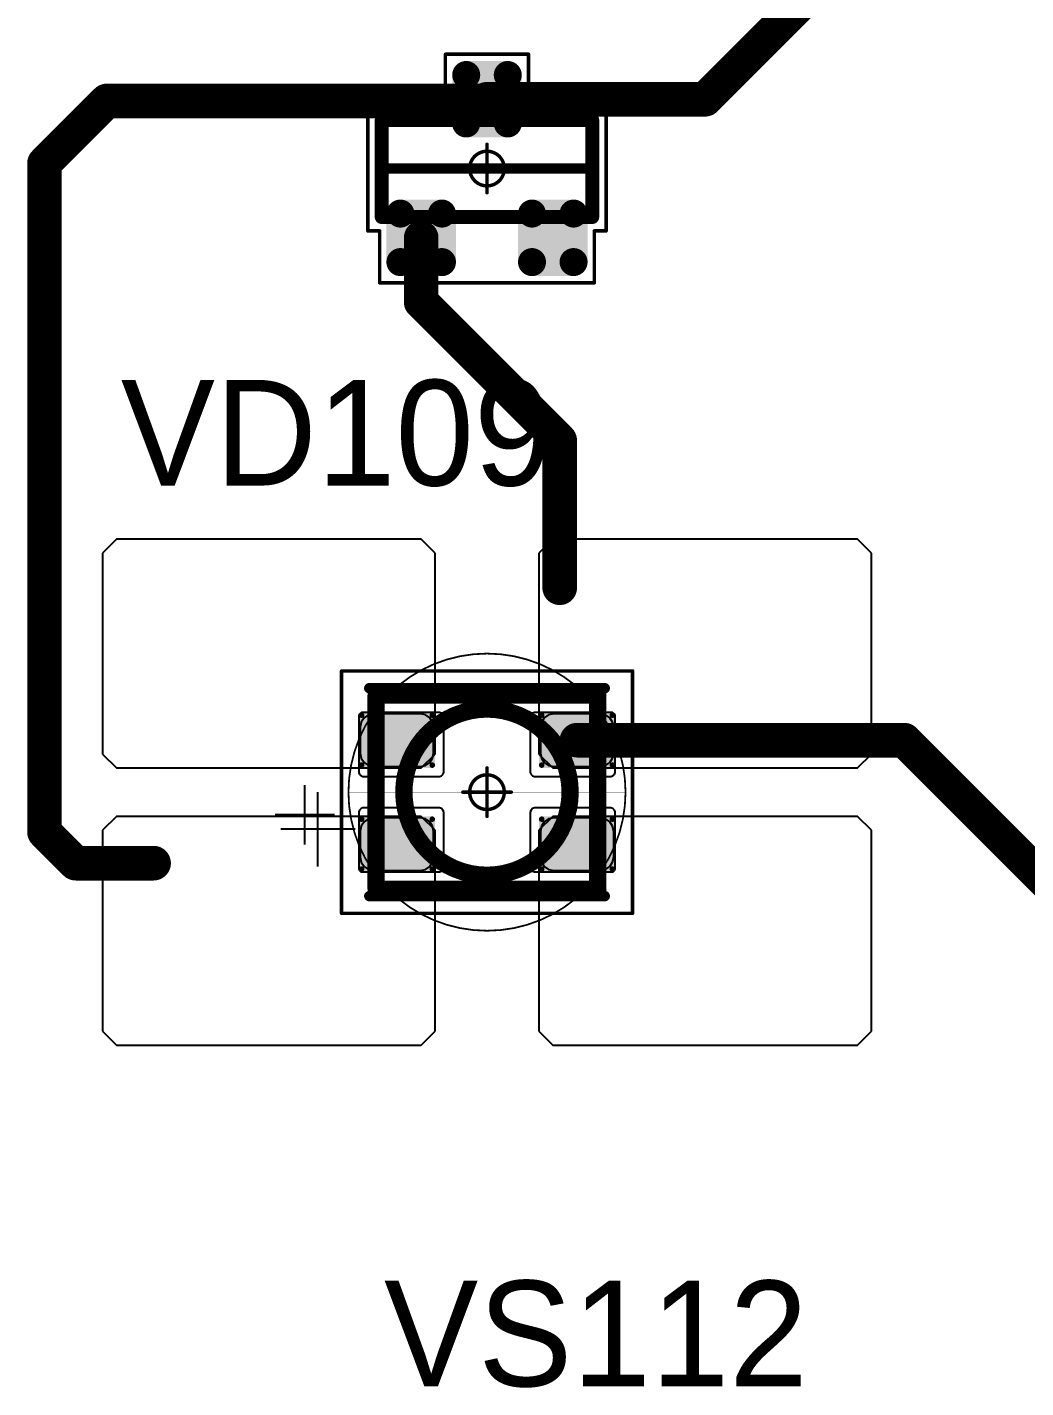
# Model space of a CAD drawing. Header units: millimetres. Extents: x 0 to 400, y 0 to 511.
# Drawn here: x 193.36 to 207.78, y 112.9 to 132.54 of the extents above; entities that cross this region are included whole.
import ezdxf

# ---------------------------------------------------------------- set-up
doc = ezdxf.new("R2010")
doc.units = ezdxf.units.MM
for name, color, linetype in [('Mechanical13', 56, 'Continuous'), ('Mechanical15', 56, 'Continuous'), ('Mechanical2', 216, 'Continuous'), ('TopLayer', 1, 'Continuous'), ('TopOverlay', 2, 'Continuous'), ('TopPaste', 8, 'Continuous'), ('TopSolder', 216, 'Continuous')]:
    doc.layers.add(name, color=color, linetype=linetype)

# ---------------------------------------------------------------- blocks, each defined once
blk = doc.blocks.new('SOT23_488')
at = {"layer": 'Mechanical13', "const_width": 0.2}
for points in [[(-0.7, 1.52), (0.7, 1.52)], [(-0.7, 1.52), (-0.7, -1.52)], [(0.7, 1.52), (0.7, -1.52)], [(-0.7, -1.52), (0.7, -1.52)]]:
    blk.add_lwpolyline(points, dxfattribs=at)
at = {"layer": 'Mechanical13', "const_width": 0.1}
for points in [[(-0.75, 1.52, 1), (-0.65, 1.52, 1)], [(-0.75, 1.52, 1), (-0.65, 1.52, 1)], [(0.65, 1.52, 1), (0.75, 1.52, 1)], [(0.65, 1.52, 1), (0.75, 1.52, 1)], [(-0.75, -1.52, 1), (-0.65, -1.52, 1)], [(-0.75, -1.52, 1), (-0.65, -1.52, 1)], [(0.65, -1.52, 1), (0.75, -1.52, 1)], [(0.65, -1.52, 1), (0.75, -1.52, 1)]]:
    blk.add_lwpolyline(points, format="xyb", close=True, dxfattribs=at)
at = {"layer": 'Mechanical15', "const_width": 0.05}
for points in [[(-1.65, 1.55), (-1.65, -1.55)], [(-1.65, 1.55), (-0.9, 1.55)], [(-0.9, 1.72), (-0.9, 1.55)], [(-0.9, 1.72), (0.9, 1.72)], [(0.9, 1.72), (0.9, 0.6)], [(0.9, 0.6), (1.65, 0.6)], [(1.65, 0.6), (1.65, -0.6)], [(0, 0.35), (0, -0.35)], [(-0.35, 0), (0.35, 0)], [(0.9, -0.6), (1.65, -0.6)], [(0.9, -0.6), (0.9, -1.72)], [(-1.65, -1.55), (-0.9, -1.55)], [(-0.9, -1.55), (-0.9, -1.72)], [(-0.9, -1.72), (0.9, -1.72)]]:
    blk.add_lwpolyline(points, dxfattribs=at)
at = {"layer": 'Mechanical15'}
for points, const_width in [([(-1.662, 1.55, 1), (-1.637, 1.55, 1)], 0.025), ([(-1.662, 1.55, 1), (-1.637, 1.55, 1)], 0.025), ([(-0.913, 1.72, 1), (-0.888, 1.72, 1)], 0.025), ([(-0.913, 1.72, 1), (-0.888, 1.72, 1)], 0.025), ([(-0.913, 1.55, 1), (-0.888, 1.55, 1)], 0.025), ([(-0.913, 1.55, 1), (-0.888, 1.55, 1)], 0.025), ([(0.888, 1.72, 1), (0.913, 1.72, 1)], 0.025), ([(0.888, 1.72, 1), (0.913, 1.72, 1)], 0.025), ([(0.888, 0.6, 1), (0.913, 0.6, 1)], 0.025), ([(0.888, 0.6, 1), (0.913, 0.6, 1)], 0.025), ([(1.637, 0.6, 1), (1.662, 0.6, 1)], 0.025), ([(1.637, 0.6, 1), (1.662, 0.6, 1)], 0.025), ([(0.25, 0, 1), (-0.25, 0, 1)], 0.05), ([(-0.012, 0.35, 1), (0.012, 0.35, 1)], 0.025), ([(-0.362, 0, 1), (-0.337, 0, 1)], 0.025), ([(-0.262, 0, 1), (-0.238, 0, 1)], 0.025), ([(0.238, 0, 1), (0.262, 0, 1)], 0.025), ([(0.337, 0, 1), (0.362, 0, 1)], 0.025), ([(-0.012, -0.35, 1), (0.012, -0.35, 1)], 0.025), ([(0.888, -0.6, 1), (0.913, -0.6, 1)], 0.025), ([(0.888, -0.6, 1), (0.913, -0.6, 1)], 0.025), ([(1.637, -0.6, 1), (1.662, -0.6, 1)], 0.025), ([(1.637, -0.6, 1), (1.662, -0.6, 1)], 0.025), ([(-1.662, -1.55, 1), (-1.637, -1.55, 1)], 0.025), ([(-1.662, -1.55, 1), (-1.637, -1.55, 1)], 0.025), ([(-0.913, -1.55, 1), (-0.888, -1.55, 1)], 0.025), ([(-0.913, -1.55, 1), (-0.888, -1.55, 1)], 0.025), ([(-0.913, -1.72, 1), (-0.888, -1.72, 1)], 0.025), ([(-0.913, -1.72, 1), (-0.888, -1.72, 1)], 0.025), ([(0.888, -1.72, 1), (0.913, -1.72, 1)], 0.025), ([(0.888, -1.72, 1), (0.913, -1.72, 1)], 0.025)]:
    blk.add_lwpolyline(points, format="xyb", close=True, dxfattribs=dict(at, const_width=const_width))
at = {"layer": 'TopLayer', "const_width": 0.1}
for points in [[(-1.4, 1.25, 1), (-1.3, 1.25, 1)], [(-0.7, 1.25, 1), (-0.6, 1.25, 1)], [(-1.4, 0.65, 1), (-1.3, 0.65, 1)], [(-0.7, 0.65, 1), (-0.6, 0.65, 1)], [(0.6, 0.3, 1), (0.7, 0.3, 1)], [(1.3, 0.3, 1), (1.4, 0.3, 1)], [(0.6, -0.3, 1), (0.7, -0.3, 1)], [(1.3, -0.3, 1), (1.4, -0.3, 1)], [(-1.4, -0.65, 1), (-1.3, -0.65, 1)], [(-0.7, -0.65, 1), (-0.6, -0.65, 1)], [(-1.4, -1.25, 1), (-1.3, -1.25, 1)], [(-0.7, -1.25, 1), (-0.6, -1.25, 1)]]:
    blk.add_lwpolyline(points, format="xyb", close=True, dxfattribs=at)
at = {"layer": 'TopLayer'}
for points in [[(-1.45, 1.25), (-1.45, 0.65), (-0.55, 1.25), (-0.55, 0.65)], [(-1.35, 1.35), (-1.35, 0.55), (-0.65, 1.35), (-0.65, 0.55)], [(0.65, 0.4), (0.65, -0.4), (1.35, 0.4), (1.35, -0.4)], [(0.55, 0.3), (0.55, -0.3), (1.45, 0.3), (1.45, -0.3)], [(-1.35, -0.55), (-1.35, -1.35), (-0.65, -0.55), (-0.65, -1.35)], [(-1.45, -0.65), (-1.45, -1.25), (-0.55, -0.65), (-0.55, -1.25)]]:
    blk.add_solid(points, dxfattribs=at)
at = {"layer": 'TopOverlay', "const_width": 0.15}
blk.add_lwpolyline([(0, 1.5), (0, -1.5)], dxfattribs=at)
at = {"layer": 'TopOverlay', "const_width": 0.075}
for points in [[(-0.038, 1.5, 1), (0.038, 1.5, 1)], [(-0.038, -1.5, 1), (0.038, -1.5, 1)]]:
    blk.add_lwpolyline(points, format="xyb", close=True, dxfattribs=at)
at = {"layer": 'TopPaste', "const_width": 0.075}
for points in [[(-1.387, 1.25, 1), (-1.313, 1.25, 1)], [(-0.687, 1.25, 1), (-0.613, 1.25, 1)], [(-1.387, 0.65, 1), (-1.313, 0.65, 1)], [(-0.687, 0.65, 1), (-0.613, 0.65, 1)], [(0.613, 0.3, 1), (0.687, 0.3, 1)], [(1.313, 0.3, 1), (1.387, 0.3, 1)], [(0.613, -0.3, 1), (0.687, -0.3, 1)], [(1.313, -0.3, 1), (1.387, -0.3, 1)], [(-1.387, -0.65, 1), (-1.313, -0.65, 1)], [(-0.687, -0.65, 1), (-0.613, -0.65, 1)], [(-1.387, -1.25, 1), (-1.313, -1.25, 1)], [(-0.687, -1.25, 1), (-0.613, -1.25, 1)]]:
    blk.add_lwpolyline(points, format="xyb", close=True, dxfattribs=at)
at = {"layer": 'TopPaste'}
for points in [[(-1.425, 1.25), (-1.425, 0.65), (-0.575, 1.25), (-0.575, 0.65)], [(-1.35, 1.325), (-1.35, 0.575), (-0.65, 1.325), (-0.65, 0.575)], [(0.575, 0.3), (0.575, -0.3), (1.425, 0.3), (1.425, -0.3)], [(0.65, 0.375), (0.65, -0.375), (1.35, 0.375), (1.35, -0.375)], [(-1.35, -0.575), (-1.35, -1.325), (-0.65, -0.575), (-0.65, -1.325)], [(-1.425, -0.65), (-1.425, -1.25), (-0.575, -0.65), (-0.575, -1.25)]]:
    blk.add_solid(points, dxfattribs=at)
at = {"layer": 'TopSolder', "const_width": 0.202}
for points in [[(-1.451, 1.25, 1), (-1.249, 1.25, 1)], [(-0.751, 1.25, 1), (-0.549, 1.25, 1)], [(-1.451, 0.65, 1), (-1.249, 0.65, 1)], [(-0.751, 0.65, 1), (-0.549, 0.65, 1)], [(0.549, 0.3, 1), (0.751, 0.3, 1)], [(1.249, 0.3, 1), (1.451, 0.3, 1)], [(0.549, -0.3, 1), (0.751, -0.3, 1)], [(1.249, -0.3, 1), (1.451, -0.3, 1)], [(-1.451, -0.65, 1), (-1.249, -0.65, 1)], [(-0.751, -0.65, 1), (-0.549, -0.65, 1)], [(-1.451, -1.25, 1), (-1.249, -1.25, 1)], [(-0.751, -1.25, 1), (-0.549, -1.25, 1)]]:
    blk.add_lwpolyline(points, format="xyb", close=True, dxfattribs=at)
at = {"layer": 'TopSolder'}
for points in [[(-1.35, 1.452), (-1.35, 0.448), (-0.65, 1.452), (-0.65, 0.448)], [(-1.552, 1.25), (-1.552, 0.65), (-0.448, 1.25), (-0.448, 0.65)], [(0.65, 0.502), (0.65, -0.502), (1.35, 0.502), (1.35, -0.502)], [(0.448, 0.3), (0.448, -0.3), (1.552, 0.3), (1.552, -0.3)], [(-1.35, -0.448), (-1.35, -1.452), (-0.65, -0.448), (-0.65, -1.452)], [(-1.552, -0.65), (-1.552, -1.25), (-0.448, -0.65), (-0.448, -1.25)]]:
    blk.add_solid(points, dxfattribs=at)
blk = doc.blocks.new('E65F_692')
at = {"layer": 'Mechanical13'}
for p, q in [((2.441, 1.071), (2.441, 0)), ((1.905, 0.536), (2.976, 0.536))]:
    blk.add_line(p, q, dxfattribs=at)
at = {"layer": 'Mechanical13', "const_width": 0.25}
for points in [[(-1.6, 1.4), (-1.6, -1.4)], [(1.6, 1.4), (-1.6, 1.4)], [(1.6, 1.4), (1.6, -1.4)], [(1.6, -1.4), (-1.6, -1.4)]]:
    blk.add_lwpolyline(points, dxfattribs=at)
at = {"layer": 'Mechanical13'}
for points, const_width in [([(-1.663, 1.4, 1), (-1.538, 1.4, 1)], 0.125), ([(-1.663, 1.4, 1), (-1.538, 1.4, 1)], 0.125), ([(1.537, 1.4, 1), (1.662, 1.4, 1)], 0.125), ([(1.537, 1.4, 1), (1.662, 1.4, 1)], 0.125), ([(1.2, 0, 1), (-1.2, 0, 1)], 0.25), ([(-1.263, 0, 1), (-1.138, 0, 1)], 0.125), ([(1.137, 0, 1), (1.262, 0, 1)], 0.125), ([(-1.663, -1.4, 1), (-1.538, -1.4, 1)], 0.125), ([(-1.663, -1.4, 1), (-1.538, -1.4, 1)], 0.125), ([(1.537, -1.4, 1), (1.662, -1.4, 1)], 0.125), ([(1.537, -1.4, 1), (1.662, -1.4, 1)], 0.125)]:
    blk.add_lwpolyline(points, format="xyb", close=True, dxfattribs=dict(at, const_width=const_width))
at = {"layer": 'Mechanical15', "const_width": 0.05}
for points in [[(2.1, 1.75), (-2.1, 1.75)], [(-2.1, 1.75), (-2.1, -1.75)], [(2.1, 1.75), (2.1, -1.75)], [(0, 0.35), (0, -0.35)], [(0, 0.35), (0, -0.35)], [(0.35, 0), (-0.35, 0)], [(0.35, 0), (-0.35, 0)], [(2.1, -1.75), (-2.1, -1.75)]]:
    blk.add_lwpolyline(points, dxfattribs=at)
at = {"layer": 'Mechanical15'}
for points, const_width in [([(-2.113, 1.75, 1), (-2.088, 1.75, 1)], 0.025), ([(-2.113, 1.75, 1), (-2.088, 1.75, 1)], 0.025), ([(2.087, 1.75, 1), (2.112, 1.75, 1)], 0.025), ([(2.087, 1.75, 1), (2.112, 1.75, 1)], 0.025), ([(0.25, 0, 1), (-0.25, 0, 1)], 0.05), ([(0.25, 0, 1), (-0.25, 0, 1)], 0.05), ([(-0.013, 0.35, 1), (0.012, 0.35, 1)], 0.025), ([(-0.013, 0.35, 1), (0.012, 0.35, 1)], 0.025), ([(-0.363, 0, 1), (-0.338, 0, 1)], 0.025), ([(-0.363, 0, 1), (-0.338, 0, 1)], 0.025), ([(-0.263, 0, 1), (-0.238, 0, 1)], 0.025), ([(-0.263, 0, 1), (-0.238, 0, 1)], 0.025), ([(0.237, 0, 1), (0.262, 0, 1)], 0.025), ([(0.237, 0, 1), (0.262, 0, 1)], 0.025), ([(0.337, 0, 1), (0.362, 0, 1)], 0.025), ([(0.337, 0, 1), (0.362, 0, 1)], 0.025), ([(-0.013, -0.35, 1), (0.012, -0.35, 1)], 0.025), ([(-0.013, -0.35, 1), (0.012, -0.35, 1)], 0.025), ([(-2.113, -1.75, 1), (-2.088, -1.75, 1)], 0.025), ([(-2.113, -1.75, 1), (-2.088, -1.75, 1)], 0.025), ([(2.087, -1.75, 1), (2.112, -1.75, 1)], 0.025), ([(2.087, -1.75, 1), (2.112, -1.75, 1)], 0.025)]:
    blk.add_lwpolyline(points, format="xyb", close=True, dxfattribs=dict(at, const_width=const_width))
at = {"layer": 'TopLayer'}
for p, q in [((-5.35, 3.65), (-5.55, 3.45)), ((-0.95, 3.65), (-5.35, 3.65)), ((-5.35, 3.65), (-5.35, 3.65)), ((-0.75, 3.45), (-0.95, 3.65)), ((0.95, 3.65), (0.75, 3.45)), ((5.35, 3.65), (0.95, 3.65)), ((0.95, 3.65), (0.95, 3.65)), ((5.55, 3.45), (5.35, 3.65)), ((-5.55, 3.45), (-5.55, 3.45)), ((-5.55, 3.45), (-5.55, 0.55)), ((-0.75, 0.55), (-0.75, 3.45)), ((0.75, 3.45), (0.75, 3.45)), ((0.75, 3.45), (0.75, 0.55)), ((5.55, 0.55), (5.55, 3.45)), ((-5.55, 0.55), (-5.35, 0.35)), ((-0.95, 0.35), (-0.75, 0.55)), ((0.75, 0.55), (0.95, 0.35)), ((5.35, 0.35), (5.55, 0.55)), ((-5.35, 0.35), (-0.95, 0.35)), ((0.95, 0.35), (5.35, 0.35)), ((-5.35, -0.35), (-5.55, -0.55)), ((-0.95, -0.35), (-5.35, -0.35)), ((-5.35, -0.35), (-5.35, -0.35)), ((-0.75, -0.55), (-0.95, -0.35)), ((0.95, -0.35), (0.75, -0.55)), ((5.35, -0.35), (0.95, -0.35)), ((0.95, -0.35), (0.95, -0.35)), ((5.55, -0.55), (5.35, -0.35)), ((-5.55, -0.55), (-5.55, -0.55)), ((-5.55, -0.55), (-5.55, -3.45)), ((-0.75, -3.45), (-0.75, -0.55)), ((0.75, -0.55), (0.75, -0.55)), ((0.75, -0.55), (0.75, -3.45)), ((5.55, -3.45), (5.55, -0.55)), ((-5.55, -3.45), (-5.35, -3.65)), ((-0.95, -3.65), (-0.75, -3.45)), ((0.75, -3.45), (0.95, -3.65)), ((5.35, -3.65), (5.55, -3.45)), ((-5.35, -3.65), (-0.95, -3.65)), ((0.95, -3.65), (5.35, -3.65))]:
    blk.add_line(p, q, dxfattribs=at)
at = {"layer": 'TopLayer', "const_width": 0.04}
for points in [[(-1.83, 1.11, 1), (-1.79, 1.11, 1)], [(-0.81, 1.11, 1), (-0.77, 1.11, 1)], [(0.77, 1.11, 1), (0.81, 1.11, 1)], [(1.79, 1.11, 1), (1.83, 1.11, 1)], [(-1.83, 0.39, 1), (-1.79, 0.39, 1)], [(-0.81, 0.39, 1), (-0.77, 0.39, 1)], [(0.77, 0.39, 1), (0.81, 0.39, 1)], [(1.79, 0.39, 1), (1.83, 0.39, 1)], [(-1.83, -0.39, 1), (-1.79, -0.39, 1)], [(-0.81, -0.39, 1), (-0.77, -0.39, 1)], [(0.77, -0.39, 1), (0.81, -0.39, 1)], [(1.79, -0.39, 1), (1.83, -0.39, 1)], [(-1.83, -1.11, 1), (-1.79, -1.11, 1)], [(-0.81, -1.11, 1), (-0.77, -1.11, 1)], [(0.77, -1.11, 1), (0.81, -1.11, 1)], [(1.79, -1.11, 1), (1.83, -1.11, 1)]]:
    blk.add_lwpolyline(points, format="xyb", close=True, dxfattribs=at)
at = {"layer": 'TopLayer'}
for points in [[(-1.85, 1.11), (-1.85, 0.39), (-0.75, 1.11), (-0.75, 0.39)], [(-1.81, 1.15), (-1.81, 0.35), (-0.79, 1.15), (-0.79, 0.35)], [(0.75, 1.11), (0.75, 0.39), (1.85, 1.11), (1.85, 0.39)], [(0.79, 1.15), (0.79, 0.35), (1.81, 1.15), (1.81, 0.35)], [(-1.85, -0.39), (-1.85, -1.11), (-0.75, -0.39), (-0.75, -1.11)], [(-1.81, -0.35), (-1.81, -1.15), (-0.79, -0.35), (-0.79, -1.15)], [(0.75, -0.39), (0.75, -1.11), (1.85, -0.39), (1.85, -1.11)], [(0.79, -0.35), (0.79, -1.15), (1.81, -0.35), (1.81, -1.15)]]:
    blk.add_solid(points, dxfattribs=at)
at = {"layer": 'TopOverlay'}
for p, q in [((2.628, 0.757), (2.628, -0.1)), ((2.2, 0.328), (3.057, 0.328))]:
    blk.add_line(p, q, dxfattribs=at)
at = {"layer": 'TopOverlay', "const_width": 0.15}
for points in [[(1.7, 1.5), (-1.7, 1.5)], [(1.7, -1.5), (-1.7, -1.5)]]:
    blk.add_lwpolyline(points, dxfattribs=at)
at = {"layer": 'TopOverlay', "const_width": 0.075}
for points in [[(-1.738, 1.5, 1), (-1.663, 1.5, 1)], [(1.662, 1.5, 1), (1.737, 1.5, 1)], [(-1.738, -1.5, 1), (-1.663, -1.5, 1)], [(1.662, -1.5, 1), (1.737, -1.5, 1)]]:
    blk.add_lwpolyline(points, format="xyb", close=True, dxfattribs=at)
at = {"layer": 'TopPaste'}
for p, q in [((-1.814, 1.011), (-1.829, 0.938)), ((-1.773, 1.073), (-1.814, 1.011)), ((-1.711, 1.114), (-1.773, 1.073)), ((-1.638, 1.129), (-1.711, 1.114)), ((-0.963, 1.129), (-1.638, 1.129)), ((-0.889, 1.114), (-0.963, 1.129)), ((-0.827, 1.073), (-0.889, 1.114)), ((-0.786, 1.011), (-0.827, 1.073)), ((-0.771, 0.938), (-0.786, 1.011)), ((0.786, 1.011), (0.771, 0.938)), ((0.827, 1.073), (0.786, 1.011)), ((0.889, 1.114), (0.827, 1.073)), ((0.962, 1.129), (0.889, 1.114)), ((1.637, 1.129), (0.962, 1.129)), ((1.711, 1.114), (1.637, 1.129)), ((1.773, 1.073), (1.711, 1.114)), ((1.814, 1.011), (1.773, 1.073)), ((1.829, 0.938), (1.814, 1.011)), ((-1.829, 0.938), (-1.829, 0.563)), ((-0.771, 0.563), (-0.771, 0.938)), ((0.771, 0.938), (0.771, 0.563)), ((1.829, 0.563), (1.829, 0.938)), ((-1.829, 0.563), (-1.814, 0.489)), ((-1.814, 0.489), (-1.773, 0.427)), ((-1.773, 0.427), (-1.711, 0.386)), ((-0.889, 0.386), (-0.827, 0.427)), ((-0.827, 0.427), (-0.786, 0.489)), ((-0.786, 0.489), (-0.771, 0.563)), ((0.771, 0.563), (0.786, 0.489)), ((0.786, 0.489), (0.827, 0.427)), ((0.827, 0.427), (0.889, 0.386)), ((1.711, 0.386), (1.773, 0.427)), ((1.773, 0.427), (1.814, 0.489)), ((1.814, 0.489), (1.829, 0.563)), ((-1.711, 0.386), (-1.638, 0.371)), ((-1.638, 0.371), (-0.963, 0.371)), ((-0.963, 0.371), (-0.889, 0.386)), ((0.889, 0.386), (0.962, 0.371)), ((0.962, 0.371), (1.637, 0.371)), ((1.637, 0.371), (1.711, 0.386)), ((-1.711, -0.386), (-1.773, -0.427)), ((-1.638, -0.371), (-1.711, -0.386)), ((-0.963, -0.371), (-1.638, -0.371)), ((-0.889, -0.386), (-0.963, -0.371)), ((-0.827, -0.427), (-0.889, -0.386)), ((0.889, -0.386), (0.827, -0.427)), ((0.962, -0.371), (0.889, -0.386)), ((1.637, -0.371), (0.962, -0.371)), ((1.711, -0.386), (1.637, -0.371)), ((1.773, -0.427), (1.711, -0.386)), ((-1.814, -0.489), (-1.829, -0.563)), ((-1.829, -0.563), (-1.829, -0.938)), ((-1.773, -0.427), (-1.814, -0.489)), ((-0.786, -0.489), (-0.827, -0.427)), ((-0.771, -0.563), (-0.786, -0.489)), ((-0.771, -0.938), (-0.771, -0.563)), ((0.786, -0.489), (0.771, -0.563)), ((0.771, -0.563), (0.771, -0.938)), ((0.827, -0.427), (0.786, -0.489)), ((1.814, -0.489), (1.773, -0.427)), ((1.829, -0.563), (1.814, -0.489)), ((1.829, -0.938), (1.829, -0.563)), ((-1.829, -0.938), (-1.814, -1.011)), ((-0.786, -1.011), (-0.771, -0.938)), ((0.771, -0.938), (0.786, -1.011)), ((1.814, -1.011), (1.829, -0.938)), ((-1.814, -1.011), (-1.773, -1.073)), ((-1.773, -1.073), (-1.711, -1.114)), ((-1.711, -1.114), (-1.638, -1.129)), ((-1.638, -1.129), (-0.963, -1.129)), ((-0.963, -1.129), (-0.889, -1.114)), ((-0.889, -1.114), (-0.827, -1.073)), ((-0.827, -1.073), (-0.786, -1.011)), ((0.786, -1.011), (0.827, -1.073)), ((0.827, -1.073), (0.889, -1.114)), ((0.889, -1.114), (0.962, -1.129)), ((0.962, -1.129), (1.637, -1.129)), ((1.637, -1.129), (1.711, -1.114)), ((1.711, -1.114), (1.773, -1.073)), ((1.773, -1.073), (1.814, -1.011))]:
    blk.add_line(p, q, dxfattribs=at)
at = {"layer": 'TopSolder'}
for p, q in [((-1.842, 1.129), (-1.85, 1.111)), ((-1.85, 1.111), (-1.85, 1.101)), ((-1.85, 1.101), (-1.85, 1.101)), ((-1.85, 1.101), (-1.85, 0.301)), ((-1.828, 1.143), (-1.842, 1.129)), ((-1.81, 1.151), (-1.828, 1.143)), ((-1.8, 1.151), (-1.81, 1.151)), ((-0.7, 1.151), (-1.8, 1.151)), ((-0.685, 1.151), (-0.7, 1.151)), ((-0.7, 1.151), (-0.7, 1.151)), ((-0.658, 1.139), (-0.685, 1.151)), ((-0.636, 1.118), (-0.658, 1.139)), ((-0.625, 1.09), (-0.636, 1.118)), ((-0.625, 1.076), (-0.625, 1.09)), ((-0.625, 0.301), (-0.625, 1.076)), ((0.636, 1.118), (0.625, 1.09)), ((0.625, 1.09), (0.625, 1.076)), ((0.625, 1.076), (0.625, 1.076)), ((0.625, 1.076), (0.625, 0.301)), ((0.657, 1.139), (0.636, 1.118)), ((0.685, 1.151), (0.657, 1.139)), ((0.7, 1.151), (0.685, 1.151)), ((1.8, 1.151), (0.7, 1.151)), ((1.81, 1.151), (1.8, 1.151)), ((1.8, 1.151), (1.8, 1.151)), ((1.828, 1.143), (1.81, 1.151)), ((1.842, 1.129), (1.828, 1.143)), ((1.85, 1.111), (1.842, 1.129)), ((1.85, 1.101), (1.85, 1.111)), ((1.85, 0.301), (1.85, 1.101)), ((-1.85, 0.301), (-1.85, 0.286)), ((-1.85, 0.286), (-1.839, 0.258)), ((-1.839, 0.258), (-1.818, 0.237)), ((-1.818, 0.237), (-1.79, 0.226)), ((-1.79, 0.226), (-1.775, 0.226)), ((-1.775, 0.226), (-1.775, 0.226)), ((-1.775, 0.226), (-0.7, 0.226)), ((-0.7, 0.226), (-0.685, 0.226)), ((-0.685, 0.226), (-0.658, 0.237)), ((-0.658, 0.237), (-0.636, 0.258)), ((-0.636, 0.258), (-0.625, 0.286)), ((-0.625, 0.286), (-0.625, 0.301)), ((-0.625, 0.301), (-0.625, 0.301)), ((0.625, 0.301), (0.625, 0.286)), ((0.625, 0.286), (0.636, 0.258)), ((0.636, 0.258), (0.657, 0.237)), ((0.657, 0.237), (0.685, 0.226)), ((0.685, 0.226), (0.7, 0.226)), ((0.7, 0.226), (0.7, 0.226)), ((0.7, 0.226), (1.775, 0.226)), ((1.775, 0.226), (1.79, 0.226)), ((1.79, 0.226), (1.817, 0.237)), ((1.817, 0.237), (1.839, 0.258)), ((1.839, 0.258), (1.85, 0.286)), ((1.85, 0.286), (1.85, 0.301)), ((1.85, 0.301), (1.85, 0.301)), ((-1.839, -0.257), (-1.85, -0.285)), ((-1.85, -0.285), (-1.85, -0.299)), ((-1.85, -0.299), (-1.85, -0.299)), ((-1.85, -0.299), (-1.85, -1.099)), ((-1.818, -0.236), (-1.839, -0.257)), ((-1.79, -0.224), (-1.818, -0.236)), ((-1.775, -0.224), (-1.79, -0.224)), ((-0.7, -0.224), (-1.775, -0.224)), ((-0.685, -0.224), (-0.7, -0.224)), ((-0.7, -0.224), (-0.7, -0.224)), ((-0.658, -0.236), (-0.685, -0.224)), ((-0.636, -0.257), (-0.658, -0.236)), ((-0.625, -0.285), (-0.636, -0.257)), ((-0.625, -0.299), (-0.625, -0.285)), ((-0.625, -1.074), (-0.625, -0.299)), ((0.636, -0.257), (0.625, -0.285)), ((0.625, -0.285), (0.625, -0.299)), ((0.625, -0.299), (0.625, -0.299)), ((0.625, -0.299), (0.625, -1.074)), ((0.657, -0.236), (0.636, -0.257)), ((0.685, -0.224), (0.657, -0.236)), ((0.7, -0.224), (0.685, -0.224)), ((1.775, -0.224), (0.7, -0.224)), ((1.79, -0.224), (1.775, -0.224)), ((1.775, -0.224), (1.775, -0.224)), ((1.817, -0.236), (1.79, -0.224)), ((1.839, -0.257), (1.817, -0.236)), ((1.85, -0.285), (1.839, -0.257)), ((1.85, -0.299), (1.85, -0.285)), ((1.85, -1.099), (1.85, -0.299)), ((-1.85, -1.099), (-1.85, -1.109)), ((-1.85, -1.109), (-1.842, -1.128)), ((-1.842, -1.128), (-1.828, -1.142)), ((-1.828, -1.142), (-1.81, -1.149)), ((-1.81, -1.149), (-1.8, -1.149)), ((-1.8, -1.149), (-0.7, -1.149)), ((-1.8, -1.149), (-1.8, -1.149)), ((-0.7, -1.149), (-0.685, -1.149)), ((-0.685, -1.149), (-0.658, -1.138)), ((-0.658, -1.138), (-0.636, -1.117)), ((-0.636, -1.117), (-0.625, -1.089)), ((-0.625, -1.089), (-0.625, -1.074)), ((-0.625, -1.074), (-0.625, -1.074)), ((0.625, -1.074), (0.625, -1.089)), ((0.625, -1.089), (0.636, -1.117)), ((0.636, -1.117), (0.657, -1.138)), ((0.657, -1.138), (0.685, -1.149)), ((0.685, -1.149), (0.7, -1.149)), ((0.7, -1.149), (1.8, -1.149)), ((0.7, -1.149), (0.7, -1.149)), ((1.8, -1.149), (1.81, -1.149)), ((1.81, -1.149), (1.828, -1.142)), ((1.828, -1.142), (1.842, -1.128)), ((1.842, -1.128), (1.85, -1.109)), ((1.85, -1.109), (1.85, -1.099)), ((1.85, -1.099), (1.85, -1.099))]:
    blk.add_line(p, q, dxfattribs=at)

msp = doc.modelspace()

# ---------------------------------------------------------------- linework, layer by layer
at = {"layer": 'Mechanical2'}
for points, const_width in [([(202, 121.5, 1), (198, 121.5, 1)], 0.0254), ([(200, 123.5, 1), (200, 123.5, 1)], 0.0005), ([(197.994, 121.5, 1), (198.006, 121.5, 1)], 0.0127), ([(198, 121.5, 1), (198, 121.5, 1)], 0.0005), ([(201.994, 121.5, 1), (202.006, 121.5, 1)], 0.0127), ([(202, 121.5, 1), (202, 121.5, 1)], 0.0005), ([(200, 119.5, 1), (200, 119.5, 1)], 0.0005)]:
    msp.add_lwpolyline(points, format="xyb", close=True, dxfattribs=dict(at, const_width=const_width))
at = {"layer": 'Mechanical2', "const_width": 0.001}
for points in [[(200, 119.5), (200, 123.5)], [(198, 121.5), (202, 121.5)]]:
    msp.add_lwpolyline(points, dxfattribs=at)
at = {"layer": 'TopLayer', "const_width": 0.5}
for points in [[(203.15, 131.5), (206.7, 135.05)], [(193.612, 130.575), (194.512, 131.475)], [(194.512, 131.475), (199.912, 131.475)], [(200, 131.5), (203.15, 131.5)], [(193.612, 120.925), (193.612, 130.575)], [(199.05, 128.575), (199.05, 129.5)], [(199.05, 128.575), (201.05, 126.575)], [(201.05, 124.45), (201.05, 126.575)], [(201.3, 122.25), (206.025, 122.25)], [(206.025, 122.25), (214.075, 114.2)], [(193.612, 120.925), (194.062, 120.475)], [(194.062, 120.475), (195.187, 120.475)]]:
    msp.add_lwpolyline(points, dxfattribs=at)
at = {"layer": 'TopLayer', "const_width": 0.25}
for points in [[(194.387, 131.475, 1), (194.637, 131.475, 1)], [(194.387, 131.475, 1), (194.637, 131.475, 1)], [(199.787, 131.475, 1), (200.037, 131.475, 1)], [(199.875, 131.5, 1), (200.125, 131.5, 1)], [(203.025, 131.5, 1), (203.275, 131.5, 1)], [(203.025, 131.5, 1), (203.275, 131.5, 1)], [(193.487, 130.575, 1), (193.737, 130.575, 1)], [(193.487, 130.575, 1), (193.737, 130.575, 1)], [(198.925, 129.5, 1), (199.175, 129.5, 1)], [(198.925, 128.575, 1), (199.175, 128.575, 1)], [(198.925, 128.575, 1), (199.175, 128.575, 1)], [(200.925, 126.575, 1), (201.175, 126.575, 1)], [(200.925, 126.575, 1), (201.175, 126.575, 1)], [(200.925, 124.45, 1), (201.175, 124.45, 1)], [(201.175, 122.25, 1), (201.425, 122.25, 1)], [(205.9, 122.25, 1), (206.15, 122.25, 1)], [(205.9, 122.25, 1), (206.15, 122.25, 1)], [(193.487, 120.925, 1), (193.737, 120.925, 1)], [(193.487, 120.925, 1), (193.737, 120.925, 1)], [(193.937, 120.475, 1), (194.187, 120.475, 1)], [(193.937, 120.475, 1), (194.187, 120.475, 1)], [(195.062, 120.475, 1), (195.312, 120.475, 1)]]:
    msp.add_lwpolyline(points, format="xyb", close=True, dxfattribs=at)

# ---------------------------------------------------------------- block references
for name, p, rotation in [('SOT23_488', (200, 130.5), 90), ('E65F_692', (200, 121.5), 180)]:
    msp.add_blockref(name, p, dxfattribs=dict(rotation=rotation))

# ---------------------------------------------------------------- texts
at = {"layer": 'TopOverlay'}
for s, p in [('VD109', (194.714, 125.925)), ('VS112', (198.514, 112.926))]:
    msp.add_text(s, height=1.524, dxfattribs=at).set_placement(p)

doc.saveas('drawing.dxf')
